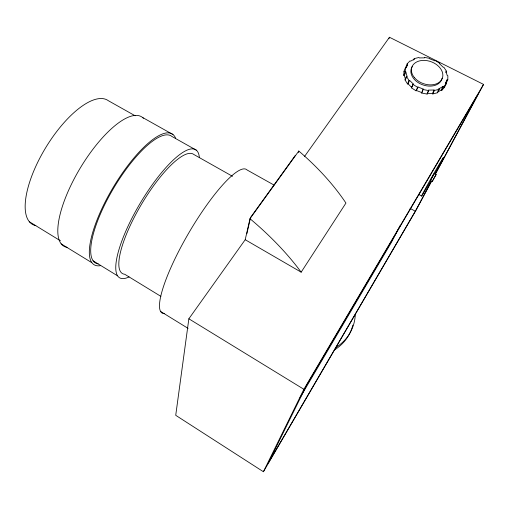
<?xml version="1.0" encoding="UTF-8"?>
<svg xmlns="http://www.w3.org/2000/svg" width="509" height="509" viewBox="0 0 509 509"><rect width="100%" height="100%" fill="white"/><g stroke="black" fill="none" stroke-linecap="round" stroke-linejoin="round"><path stroke-width="0.76" d="M447.793 79.798L447.169 79.684L445.502 83.171L446.119 83.285L447.793 79.798L447.863 75.676L447.246 75.561L445.922 71.343L446.463 71.209L443.835 67.182L443.301 67.315L439.56 63.746L439.878 63.402L435.284 60.526L434.966 60.864L429.819 58.859L429.838 58.401L424.481 57.402L424.461 57.861L419.238 57.924L418.945 57.472L414.205 58.611L413.613 60.03M405.355 79.022L404.369 75.491L403.752 75.377L405.196 71.845L405.819 71.96L407.009 76.21L406.462 76.35L405.005 79.868L407.531 83.966L409.007 80.46L409.56 80.32L413.289 84.004L411.457 87.86L416.095 90.837L417.959 86.994L423.233 89.081L421.656 93.039L427.134 94.063L428.743 90.106L434.094 90.01L434.393 90.481L432.777 93.955L432.478 93.478L434.094 90.01M427.134 94.063L428.743 90.106M421.656 93.039L423.233 89.081M405.196 71.845L405.425 67.748L406.042 67.862L407.658 64.198L407.136 63.867L405.692 67.411L406.214 67.742L407.658 64.198M403.752 75.377L403.987 71.285L405.425 67.748M245.211 239.714L301.163 272.175L345.942 203.066A153.54 76.655 36.7 0 0 298.796 151.033L249.983 218.705L245.211 239.714L188.858 318.799L175.726 415.312L263.414 471.741L416.114 210.102L431.848 180.771M246.865 233.72L250.581 217.394L295.411 155.264M298.369 152.528L298.796 151.033M388.921 38.754L389.468 37.259L483.55 84.405L435.22 174.485M447.169 79.684L445.68 83.431L446.215 83.769L444.548 87.249L441.748 90.354L441.214 90.017L437.276 92.263L437.581 92.733L432.777 93.955M404.369 75.491L405.819 71.96M406.137 78.322L407.009 76.21M407.531 83.966L408.078 83.832L409.56 80.32M411.457 87.86L413.289 84.004M416.095 90.837L417.959 86.994M445.801 72.609L446.463 71.209M437.931 90.869L438.917 88.789L442.868 86.543L443.403 86.88L446.215 83.769M437.581 92.733L439.216 89.266L438.917 88.789M441.214 90.017L442.868 86.543M441.748 90.354L443.403 86.88M263.414 471.741L303.873 389.283L483.55 84.405M400.239 225.436L391.415 242.348L299.986 397.688M435.195 174.116L477.97 94.324L306.908 384.709L268.307 463.025L415.306 211.216L431.441 181.115M304.388 156.664L389.468 37.259M407.136 63.867L410.025 60.87L410.54 61.195L414.491 59.063L414.205 58.611M434.393 90.481L439.216 89.266M405.005 79.868L405.552 79.728M427.153 93.586L432.478 93.478M403.987 71.285L404.598 71.4M423.214 89.559L428.724 90.589M416.426 90.481L421.675 92.562M418.462 194.298L421.579 195.984M410.063 208.353L415.306 211.216M274.039 185.072L247.145 170.019A83.266 17.535 -59.6 0 0 187.261 235.559A83.266 17.535 -59.6 0 0 164.566 313.576M142.393 117.375L172.958 134.541M135.133 115.772L108.372 100.725A72.558 28.269 -58.7 0 0 43.927 150.664A72.558 28.269 -58.7 0 0 35.834 225.652M196.302 150.168L171.87 136.431A73.945 22.574 -59.2 0 0 112.114 190.799A73.945 22.574 -59.2 0 0 98.192 263.878M232.537 176.318L193.814 154.482A69.428 18.935 -59.3 0 0 139.956 206.864A69.428 18.935 -59.3 0 0 124.699 274.249L160.882 296.365M188.858 318.799L303.873 389.283M29.458 221.803L60.437 240.795M93.09 260.812L117.598 275.84M61.163 243.862L91.805 262.669M160.494 311.381L188.095 328.381M444.013 86.912L444.548 87.249M412.958 84.36L417.628 87.351M408.078 83.832L411.787 87.503M406.462 76.35L409.007 80.46M129.07 276.921A74.479 20.322 -59.3 0 1 139.587 204.287A74.479 20.322 -59.3 0 1 199.356 157.491M430.773 180.708A22.161 0.433 -60.5 0 1 423.176 192.784A22.161 0.433 -60.5 0 1 441.379 160.609A22.161 0.433 -60.5 0 1 434.724 173.722M249.983 218.705A161.646 68.384 36.7 0 1 301.163 272.175M100.636 265.622A76.165 23.261 -59.2 0 1 112.171 189.106A76.165 23.261 -59.2 0 1 175.516 138.009M67.086 247.361A75.472 26.112 -59 0 1 79.417 169.44A75.472 26.112 -59 0 1 143.417 118.285M355.301 314.568A51.237 45.32 24.9 0 1 336.214 347.284M352.839 325.13A50.951 45.148 25 0 1 334.368 349.969M442.105 78.227A16.18 11.618 20 0 1 422.082 84.609A16.18 11.618 20 0 1 412.284 66.533M430.525 180.237L430.404 180.536L434.444 173.397L430.525 180.237M432.319 181.198L432.198 181.49L436.238 174.352L432.319 181.198M414.46 77.654A16.212 11.624 20 0 0 441.551 79.811A16.212 11.624 20 0 0 425.346 60.45A16.212 11.624 20 0 0 414.46 77.654"/></g></svg>
